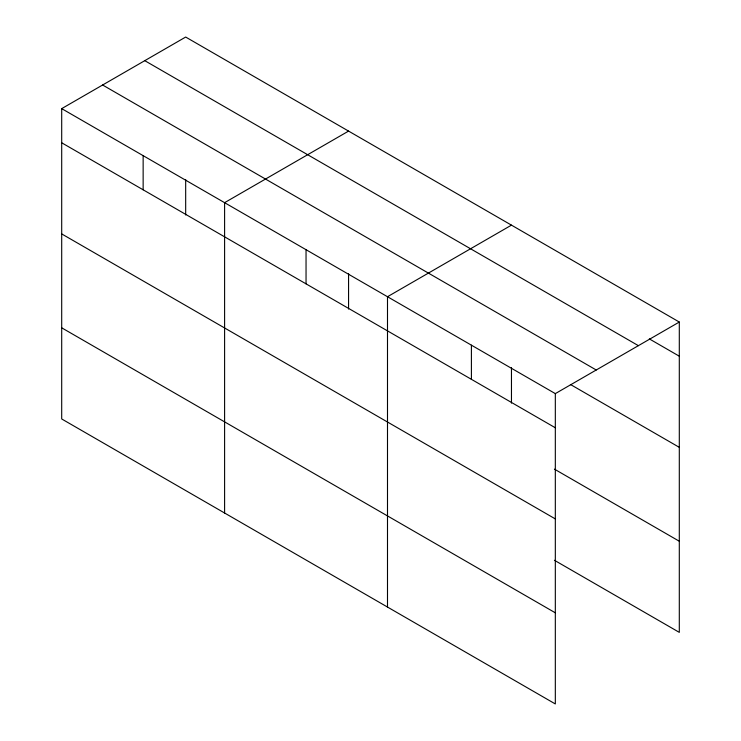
<?xml version="1.0" encoding="UTF-8"?>
<svg xmlns="http://www.w3.org/2000/svg" width="741" height="741" viewBox="0 0 741 741"><rect width="100%" height="100%" fill="white"/><g stroke="black" fill="none" stroke-linecap="round" stroke-linejoin="round"><path stroke-width="1.11" d="M61.698 108.631L555.324 393.619L555.324 703.95L61.698 418.961L61.698 108.631L185.676 37.05L679.302 322.039L679.302 632.369L554.425 560.279M348.566 131.101L224.597 202.673L224.597 513.004M511.466 225.144L387.497 296.724L387.497 607.055M555.324 393.619L679.302 322.039M649.329 338.896L679.302 356.199M144.764 60.669L638.39 345.667M102.61 85.002L596.236 370M570.413 384.468L679.302 447.332M61.698 142.781L555.324 427.77M554.425 469.136L679.302 541.236M61.698 233.915L555.324 518.913M61.698 327.818L555.324 612.816M511.466 367.61L511.466 403.113M471.406 345.167L471.406 379.327M348.566 273.568L348.566 309.062M306.042 249.698L306.042 283.849M185.676 179.517L185.676 215.02M143.143 155.647L143.143 189.807"/></g></svg>
